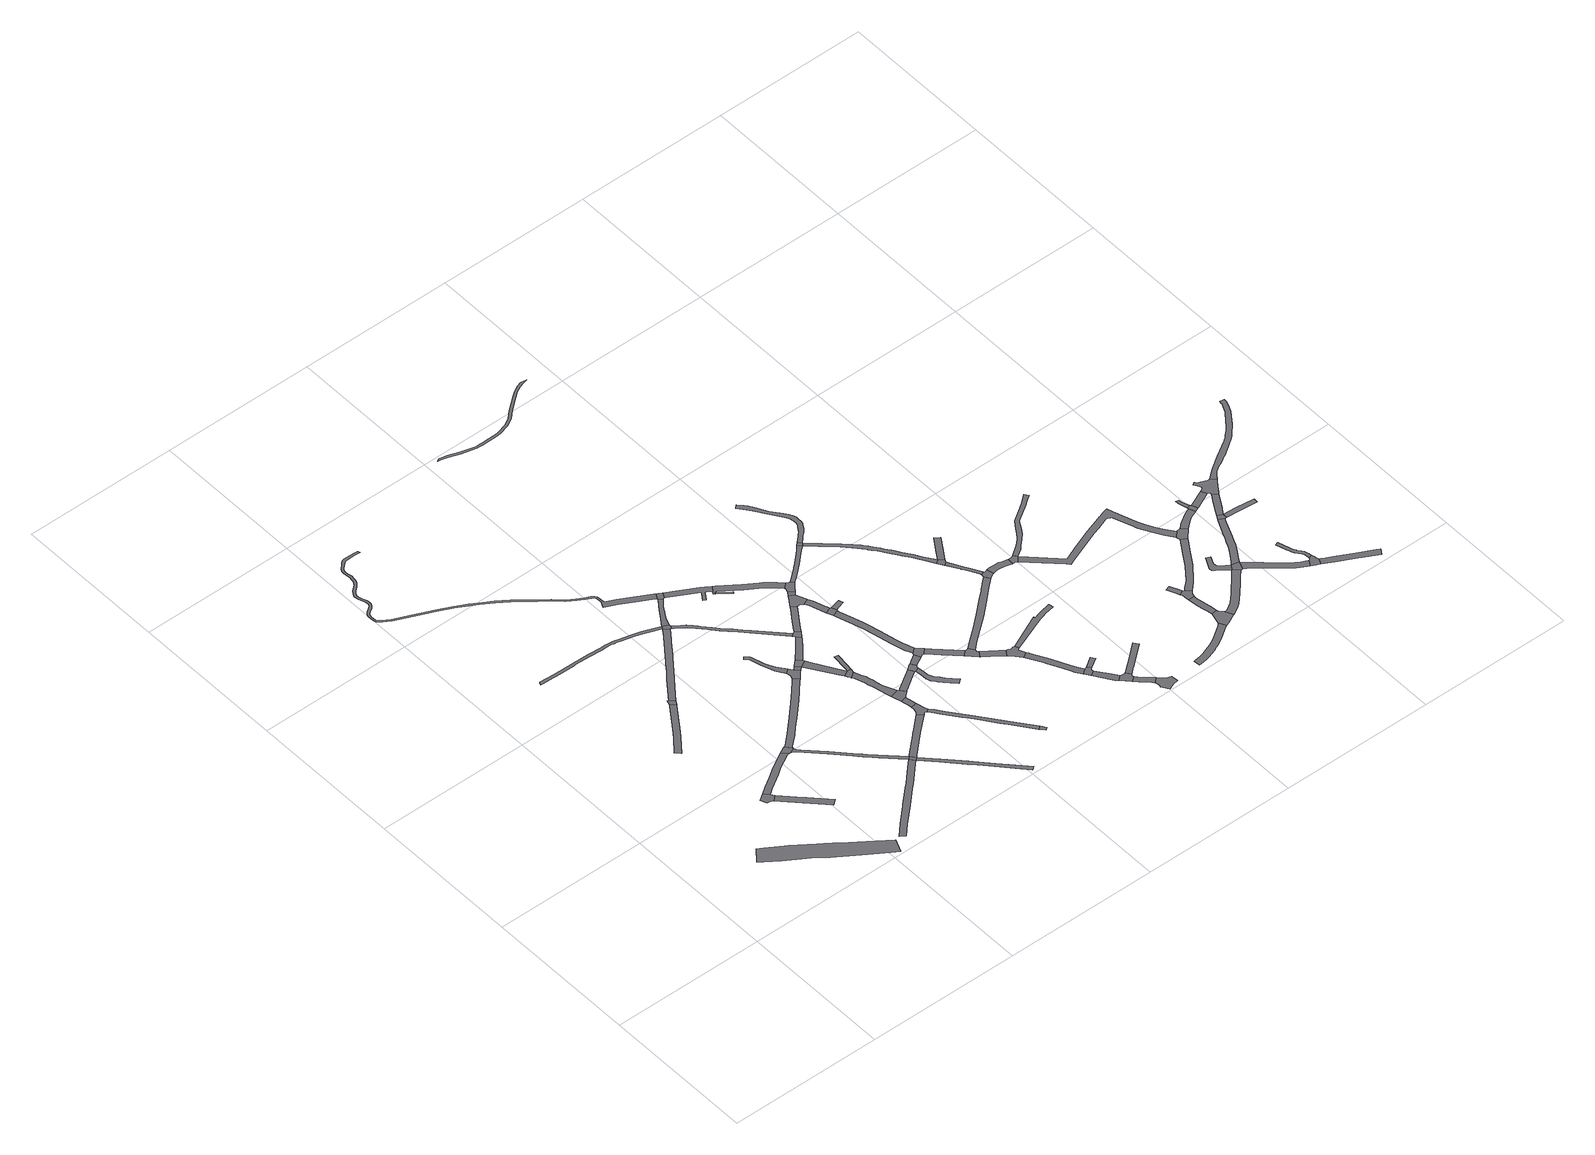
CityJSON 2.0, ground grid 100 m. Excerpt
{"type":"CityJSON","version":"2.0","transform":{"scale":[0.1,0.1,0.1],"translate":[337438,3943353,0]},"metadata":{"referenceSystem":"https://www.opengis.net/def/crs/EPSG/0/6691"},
"CityObjects":{
"road1":{"type":"Road","attributes":{"function":"2","RoadStructureAttribute.sectionType":"1"},"geometry":[{"type":"MultiSurface","lod":"1","boundaries":[[[0,1,2,3,4,5,6,7,8,9,10,11,12,13,14,15,16,17,18,19,20,21]]]}]},
"road2":{"type":"Road","geometry":[{"type":"MultiSurface","lod":"1","boundaries":[[[22,23,24,25,26,27,28]]]}]},
"road3":{"type":"Road","attributes":{"RoadStructureAttribute.sectionType":"1"},"geometry":[{"type":"MultiSurface","lod":"1","boundaries":[[[24,29,30,31,32,33,34,25]]]}]},
"road4":{"type":"Road","attributes":{"RoadStructureAttribute.sectionType":"1"},"geometry":[{"type":"MultiSurface","lod":"1","boundaries":[[[35,36,37,38,39,40,41,42,43,44]]]}]},
"road5":{"type":"Road","attributes":{"RoadStructureAttribute.sectionType":"1"},"geometry":[{"type":"MultiSurface","lod":"1","boundaries":[[[45,46,47,48,49,27,26,50,51,52,53,54,55,56,57,58]]]}]},
"road6":{"type":"Road","geometry":[{"type":"MultiSurface","lod":"1","boundaries":[[[59,60,61,35,44]]]}]},
"road7":{"type":"Road","geometry":[{"type":"MultiSurface","lod":"1","boundaries":[[[62,63,64,65,66,45,58]]]}]},
"road8":{"type":"Road","attributes":{"RoadStructureAttribute.sectionType":"1"},"geometry":[{"type":"MultiSurface","lod":"1","boundaries":[[[67,68,69,70,71,72,73,74,75,76,77,78,79,80,81,82]]]}]},
"road9":{"type":"Road","attributes":{"RoadStructureAttribute.sectionType":"1"},"geometry":[{"type":"MultiSurface","lod":"1","boundaries":[[[83,84,85,86,87,88,89,90,91,92,93,94,95,96,97,98,99,100,101,102,103,104,105,106,107,108,109,110,111,112,113,114,115,116,117,118,119]]]}]},
"road10":{"type":"Road","attributes":{"RoadStructureAttribute.sectionType":"1"},"geometry":[{"type":"MultiSurface","lod":"1","boundaries":[[[120,121,122,123,124,125,126,63,62,127,128,129,130,131,132,133,134,135,82,136]]]}]},
"road11":{"type":"Road","attributes":{"RoadStructureAttribute.sectionType":"1"},"geometry":[{"type":"MultiSurface","lod":"1","boundaries":[[[137,138,139,140,141,142,143,144,145,146,147,148,149,150,151,152,153,154,155,156,157,158,159,160,161,162,163,164,165,166,167,168,169,170,171,172,173,174,175,176,177,178,179,180,181,182,183,184,185,186,187,188,189,190,191,192,193,194,195,196,197,198,199,200,201,202,203,204,205,206,207,208,209,210,211,212,213,214,215,216,217,218,219,220,221,222,223,224,225,226,227,228,229,230,231,232,233,234,235,236,237,238,239,240,241,242,243,244,245,246,247,248,249,250,251,252,253,254,255,256,257,258,259,260,261,262,263,264,265,266,267,268,269,270]]]}]},
"road12":{"type":"Road","attributes":{"RoadStructureAttribute.sectionType":"1"},"geometry":[{"type":"MultiSurface","lod":"1","boundaries":[[[59,271,272,273,274,275,276,277,278,279,280,281,282,283,284,285,286,287,288,289,290,60]]]}]},
"road13":{"type":"Road","attributes":{"RoadStructureAttribute.sectionType":"1"},"geometry":[{"type":"MultiSurface","lod":"1","boundaries":[[[291,292,293,294,295,296,297,298,299,65,64,300,301,302,303,304,305,306,307,308,309,310]]]}]},
"road14":{"type":"Road","geometry":[{"type":"MultiSurface","lod":"1","boundaries":[[[82,81,311,136]]]}]},
"road15":{"type":"Road","geometry":[{"type":"MultiSurface","lod":"1","boundaries":[[[312,313,314,101,100,280,279,315,316]]]}]},
"road16":{"type":"Road","attributes":{"RoadStructureAttribute.sectionType":"1"},"geometry":[{"type":"MultiSurface","lod":"1","boundaries":[[[317,318,319,320,321,322,311,81,323,324,325,326,327,328,329,330]]]}]},
"road17":{"type":"Road","attributes":{"RoadStructureAttribute.sectionType":"1"},"geometry":[{"type":"MultiSurface","lod":"1","boundaries":[[[331,332,333,334,136,311,335,336,337,338,339]]]}]},
"road18":{"type":"Road","attributes":{"RoadStructureAttribute.sectionType":"1"},"geometry":[{"type":"MultiSurface","lod":"1","boundaries":[[[340,341,342,343,344,345,346,347,348,349,350,351,352,353,354,355,356,357,358,359]]]}]},
"road19":{"type":"Road","attributes":{"RoadStructureAttribute.sectionType":"1"},"geometry":[{"type":"MultiSurface","lod":"1","boundaries":[[[360,361,362,101,314,363,364,365,366,367,368,369,370,371,372,373]]]}]},
"road20":{"type":"Road","geometry":[{"type":"MultiSurface","lod":"1","boundaries":[[[374,375,376,377,340,359,378,379,291,310]]]}]},
"road21":{"type":"Road","geometry":[{"type":"MultiSurface","lod":"1","boundaries":[[[380,381,382,383,384]]]}]},
"road22":{"type":"Road","attributes":{"RoadStructureAttribute.sectionType":"1"},"geometry":[{"type":"MultiSurface","lod":"1","boundaries":[[[385,386,387,388,389,390,391,392,393,394,395,396,397,398,399,400,401,402,403,404,405,406,407,408,409,410,411,412,413,414,415,312,316]]]}]},
"road23":{"type":"Road","attributes":{"RoadStructureAttribute.sectionType":"1"},"geometry":[{"type":"MultiSurface","lod":"1","boundaries":[[[416,417,418,380,384,383,419,376,375,384,420,421]]]}]},
"road24":{"type":"Road","geometry":[{"type":"MultiSurface","lod":"1","boundaries":[[[372,422,423,424,270,269,373]]]}]},
"road25":{"type":"Road","geometry":[{"type":"MultiSurface","lod":"1","boundaries":[[[338,425,426,427,428,429,430,431,432,433,434,435,436,339]]]}]},
"road26":{"type":"Road","attributes":{"RoadStructureAttribute.sectionType":"1"},"geometry":[{"type":"MultiSurface","lod":"1","boundaries":[[[437,438,433,432,439,440,441,442]]]}]},
"road27":{"type":"Road","geometry":[{"type":"MultiSurface","lod":"1","boundaries":[[[443,444,445,446,447,416,421]]]}]},
"road28":{"type":"Road","attributes":{"RoadStructureAttribute.sectionType":"1"},"geometry":[{"type":"MultiSurface","lod":"1","boundaries":[[[448,449,450,451,452,453,454,455,456,446,445,457,458,459,460,461,462,463,464,465]]]}]},
"road29":{"type":"Road","attributes":{"RoadStructureAttribute.sectionType":"1"},"geometry":[{"type":"MultiSurface","lod":"1","boundaries":[[[466,467,468,382,381,469,470,471,472,473]]]}]},
"road30":{"type":"Road","geometry":[{"type":"MultiSurface","lod":"1","boundaries":[[[441,474,475,476,448,465,477,442]]]}]},
"road31":{"type":"Road","geometry":[{"type":"MultiSurface","lod":"1","boundaries":[[[422,478,479,480,481,482,483,484,485,486,487,488,489,423]]]}]},
"road32":{"type":"Road","geometry":[{"type":"MultiSurface","lod":"1","boundaries":[[[447,490,491,492,493,494,495,416]]]}]},
"road33":{"type":"Road","geometry":[{"type":"MultiSurface","lod":"1","boundaries":[[[496,497,473,472,498,499,500,501,401,400]]]}]},
"road34":{"type":"Road","attributes":{"RoadStructureAttribute.sectionType":"1"},"geometry":[{"type":"MultiSurface","lod":"1","boundaries":[[[502,503,504,505,506,428,427,507,508,509,510,511,512,513,514,515,516]]]}]},
"road35":{"type":"Road","attributes":{"RoadStructureAttribute.sectionType":"1"},"geometry":[{"type":"MultiSurface","lod":"1","boundaries":[[[517,518,519,520,521,522,523,524,476,475]]]}]},
"road36":{"type":"Road","geometry":[{"type":"MultiSurface","lod":"1","boundaries":[[[525,526,527,528]]]}]},
"road37":{"type":"Road","attributes":{"RoadStructureAttribute.sectionType":"1"},"geometry":[{"type":"MultiSurface","lod":"1","boundaries":[[[529,530,531,532,500,499,533,534]]]}]},
"road38":{"type":"Road","geometry":[{"type":"MultiSurface","lod":"1","boundaries":[[[515,535,536,516]]]}]},
"road39":{"type":"Road","geometry":[{"type":"MultiSurface","lod":"1","boundaries":[[[520,537,538,539,540,541,542,543,544,545,521]]]}]},
"road40":{"type":"Road","attributes":{"RoadStructureAttribute.sectionType":"1"},"geometry":[{"type":"MultiSurface","lod":"1","boundaries":[[[538,546,547,548,549,550,551,552,553,554,555,556,557,558,559,560,561,562,563,564,565,566,539]]]}]},
"road41":{"type":"Road","attributes":{"RoadStructureAttribute.sectionType":"1"},"geometry":[{"type":"MultiSurface","lod":"1","boundaries":[[[527,567,568,569,570,571,572,573,574,575,576,577,578,579,580,487,486,581,528]]]}]},
"road42":{"type":"Road","attributes":{"RoadStructureAttribute.sectionType":"1"},"geometry":[{"type":"MultiSurface","lod":"1","boundaries":[[[543,582,583,584,585,544]]]}]},
"road43":{"type":"Road","geometry":[{"type":"MultiSurface","lod":"1","boundaries":[[[586,587,588,589,590,591,592,593,594,529,534]]]}]},
"road44":{"type":"Road","attributes":{"RoadStructureAttribute.sectionType":"1"},"geometry":[{"type":"MultiSurface","lod":"1","boundaries":[[[588,595,596,597,598,599,600,601,602,603,604,589]]]}]},
"road45":{"type":"Road","attributes":{"RoadStructureAttribute.sectionType":"1"},"geometry":[{"type":"MultiSurface","lod":"1","boundaries":[[[605,606,607,608,609,610,611,612,613,614,615,616,617,618,619,620,621,622,623,624,625,626,627,628,629,630,631]]]}]},
"road46":{"type":"Road","attributes":{"RoadStructureAttribute.sectionType":"1"},"geometry":[{"type":"MultiSurface","lod":"1","boundaries":[[[632,633,592,591]]]}]},
"road47":{"type":"Road","geometry":[{"type":"MultiSurface","lod":"1","boundaries":[[[634,619,618,584,583,635,636,637,638]]]}]},
"road48":{"type":"Road","geometry":[{"type":"MultiSurface","lod":"1","boundaries":[[[639,640,641,600,599,605,631]]]}]},
"road49":{"type":"Road","geometry":[{"type":"MultiSurface","lod":"1","boundaries":[[[642,574,573,643,644,645,646,633,632,647,648,649,650,651,652]]]}]},
"road50":{"type":"Road","geometry":[{"type":"MultiSurface","lod":"1","boundaries":[[[653,654,655,656,641,640]]]}]},
"road51":{"type":"Road","attributes":{"RoadStructureAttribute.sectionType":"1"},"geometry":[{"type":"MultiSurface","lod":"1","boundaries":[[[637,657,658,659,660,661,662,663,638]]]}]},
"road52":{"type":"Road","geometry":[{"type":"MultiSurface","lod":"1","boundaries":[[[660,664,665,666,667,668,669,670,671,672,661]]]}]},
"road53":{"type":"Road","attributes":{"RoadStructureAttribute.sectionType":"1"},"geometry":[{"type":"MultiSurface","lod":"1","boundaries":[[[673,674,675,676,677,678,679,680,681,682,683,684,685,686,687,688,689,690,691,692,693,694,695,696,697,698,699,700,701,702,703,704,705,706,707,708,709]]]}]},
"road54":{"type":"Road","attributes":{"RoadStructureAttribute.sectionType":"1"},"geometry":[{"type":"MultiSurface","lod":"1","boundaries":[[[710,711,712,713,714,715,716,717,652,651,718,719,720,721,722,723,724,725,726,727]]]}]},
"road55":{"type":"Road","attributes":{"RoadStructureAttribute.sectionType":"1"},"geometry":[{"type":"MultiSurface","lod":"1","boundaries":[[[728,729,665,664,730,731,732,733,734]]]}]},
"road56":{"type":"Road","geometry":[{"type":"MultiSurface","lod":"1","boundaries":[[[735,736,737,738,739,740,741,742,743,744,745,746,728,734]]]}]},
"road57":{"type":"Road","attributes":{"RoadStructureAttribute.sectionType":"1"},"geometry":[{"type":"MultiSurface","lod":"1","boundaries":[[[747,748,749,750,751,752,739,738,753,754,755,756,757,758,759,760,761]]]}]},
"road58":{"type":"Road","geometry":[{"type":"MultiSurface","lod":"1","boundaries":[[[726,762,763,727]]]}]},
"road59":{"type":"Road","geometry":[{"type":"MultiSurface","lod":"1","boundaries":[[[764,765,766,767,768,769,770,761,760,771,772]]]}]},
"road60":{"type":"Road","attributes":{"RoadStructureAttribute.sectionType":"1"},"geometry":[{"type":"MultiSurface","lod":"1","boundaries":[[[773,774,775,776,777,778,764,772]]]}]},
"road61":{"type":"Road","attributes":{"RoadStructureAttribute.sectionType":"1"},"geometry":[{"type":"MultiSurface","lod":"1","boundaries":[[[779,780,781,782,783,784,785,786,787,788,789,790,791,792,793,794,795,796,797,798,799,800,801,802,803,804,805,806,807,808,809,810,811,812,813,814,763,762]]]}]},
"road62":{"type":"Road","attributes":{"RoadStructureAttribute.sectionType":"1"},"geometry":[{"type":"MultiSurface","lod":"1","boundaries":[[[815,816,817,818,819,820,821,822,823,824,825,826,827,828,829,670,669]]]}]},
"road63":{"type":"Road","geometry":[{"type":"MultiSurface","lod":"1","boundaries":[[[830,831,769,768]]]}]},
"road64":{"type":"Road","geometry":[{"type":"MultiSurface","lod":"1","boundaries":[[[832,833,834,835,836,837,838,776,775,839,840]]]}]},
"road65":{"type":"Road","attributes":{"RoadStructureAttribute.sectionType":"1"},"geometry":[{"type":"MultiSurface","lod":"1","boundaries":[[[841,842,843,844,840,839,845,846,847]]]}]},
"road66":{"type":"Road","attributes":{"RoadStructureAttribute.sectionType":"1"},"geometry":[{"type":"MultiSurface","lod":"1","boundaries":[[[726,848,849,850,851,852,853,854,855,856,857,858,859,860,861,862,863,864,865,866,867,868,869,870,871,872,873,874,875,876,877,878,879,880,881,882,883,884,762]]]}]},
"road67":{"type":"Road","attributes":{"RoadStructureAttribute.sectionType":"1"},"geometry":[{"type":"MultiSurface","lod":"1","boundaries":[[[885,886,887,888,889,890,891,892,893,742,741]]]}]},
"road68":{"type":"Road","geometry":[{"type":"MultiSurface","lod":"1","boundaries":[[[894,895,896,841,847,897,898,899,900,901,902,903,904,905,906]]]}]},
"road69":{"type":"Road","attributes":{"RoadStructureAttribute.sectionType":"1"},"geometry":[{"type":"MultiSurface","lod":"1","boundaries":[[[835,907,908,909,910,911,912,913,914,836]]]}]},
"road70":{"type":"Road","geometry":[{"type":"MultiSurface","lod":"1","boundaries":[[[866,915,916,917,867]]]}]},
"road71":{"type":"Road","attributes":{"RoadStructureAttribute.sectionType":"1"},"geometry":[{"type":"MultiSurface","lod":"1","boundaries":[[[915,918,919,920,921,922,923,924,925,926,927,928,929,916]]]}]},
"road72":{"type":"Road","geometry":[{"type":"MultiSurface","lod":"1","boundaries":[[[930,931,932,933,934,935,924,923,936,937,938,821,820]]]}]},
"road73":{"type":"Road","geometry":[{"type":"MultiSurface","lod":"1","boundaries":[[[917,939,940,941,942,867]]]}]},
"road74":{"type":"Road","attributes":{"RoadStructureAttribute.sectionType":"1"},"geometry":[{"type":"MultiSurface","lod":"1","boundaries":[[[943,944,945,946,947,948,949,932,931,950,951,952,953,954,955,956,957]]]}]},
"road75":{"type":"Road","geometry":[{"type":"MultiSurface","lod":"1","boundaries":[[[958,959,960,961,962,943,957]]]}]},
"road76":{"type":"Road","attributes":{"RoadStructureAttribute.sectionType":"1"},"geometry":[{"type":"MultiSurface","lod":"1","boundaries":[[[963,964,965,966,967,968,969,970,971,972,973,974,975,976,977,978,979,980,981,982,983,984,985,986]]]}]},
"road77":{"type":"Road","attributes":{"RoadStructureAttribute.sectionType":"1"},"geometry":[{"type":"MultiSurface","lod":"1","boundaries":[[[987,988,989,990,991,992,993,994,995,996,997,998,999,1000,1001,1002,1003,1004,1005,1006,1007,1008,1009,1010,1011,1012,1013,1014,1015,1016,1017,961,960]]]}]},
"road78":{"type":"Road","geometry":[{"type":"MultiSurface","lod":"1","boundaries":[[[1018,1019,1020,1021,1022,986,985,1023,1024,1025]]]}]},
"road79":{"type":"Road","attributes":{"RoadStructureAttribute.sectionType":"1"},"geometry":[{"type":"MultiSurface","lod":"1","boundaries":[[[1021,1026,1027,1028,1029,1030,1031,1032,1033,1034,1022]]]}]},
"road80":{"type":"Road","geometry":[{"type":"MultiSurface","lod":"1","boundaries":[[[1035,1036,1037,1038,1039,1040,1041]]]}]},
"road81":{"type":"Road","geometry":[{"type":"MultiSurface","lod":"1","boundaries":[[[1040,1042,1043,1044,1030,1029,1045,1046,1047,1048,1049,1041]]]}]},
"road82":{"type":"Road","attributes":{"RoadStructureAttribute.sectionType":"1"},"geometry":[{"type":"MultiSurface","lod":"1","boundaries":[[[1050,1051,1052,1053,1054,1055,1056,1057,1058,1059,1060,1061,1062,1063,1064,1065,1066,1067,960,959,1068,1069,1070,1071,1072,1073,1074,1075,1076,1077,1078,1079,1080,1081,1082,1083,1084,1085,1086,1087]]]}]},
"road83":{"type":"Road","attributes":{"RoadStructureAttribute.sectionType":"1"},"geometry":[{"type":"MultiSurface","lod":"1","boundaries":[[[1088,1089,1090,1091,1092,1093,1094,1095,1096,1097,1098,1099,1100,1101,1102,1103,1104,1105,1106,1107,1108,1109,1110,1111,1112,1113,1114,1115,1116,1018,1025]]]}]},
"road84":{"type":"Road","attributes":{"RoadStructureAttribute.sectionType":"1"},"geometry":[{"type":"MultiSurface","lod":"1","boundaries":[[[1047,1117,1118,1119,1120,1121,1122,1123,1124,1125,1126,1127,1128,1129,1048]]]}]},
"road85":{"type":"Road","attributes":{"RoadStructureAttribute.sectionType":"1"},"geometry":[{"type":"MultiSurface","lod":"1","boundaries":[[[1130,1131,1132,1133,1134,1135,1136,1137,1138,1139,1103,1140]]]}]},
"road86":{"type":"Road","geometry":[{"type":"MultiSurface","lod":"1","boundaries":[[[1140,1103,1102,1141,1142]]]}]},
"road87":{"type":"Road","geometry":[{"type":"MultiSurface","lod":"1","boundaries":[[[1143,1144,1087,1086,1124,1123]]]}]},
"road88":{"type":"Road","attributes":{"RoadStructureAttribute.sectionType":"1"},"geometry":[{"type":"MultiSurface","lod":"1","boundaries":[[[1145,1146,1147,1148,1149,1150,1151,1152,1142,1141,1153,1154,1155,1156,1157,1158,1159,1160,1161,1162]]]}]},
"road89":{"type":"Road","attributes":{"RoadStructureAttribute.sectionType":"1"},"geometry":[{"type":"MultiSurface","lod":"1","boundaries":[[[1163,1164,1165,1166,1167,1168,1169,1170,1171,1172,1140,1142,1173,1174,1175,1176,1177,1178,1179,1180,1181]]]}]},
"road90":{"type":"Road","attributes":{"RoadStructureAttribute.sectionType":"1"},"geometry":[{"type":"MultiSurface","lod":"1","boundaries":[[[1182,1183,1184,1185,1186,1187,1188,1189,1190,1191,1192,1193,1144,1143]]]}]},
"road91":{"type":"Road","geometry":[{"type":"MultiSurface","lod":"1","boundaries":[[[1194,1195,1196,1197,1198,1199,1200,1201]]]}]},
"road92":{"type":"Road","geometry":[{"type":"MultiSurface","lod":"1","boundaries":[[[1202,1201,1200,1187,1186,1203,1204,1205]]]}]},
"road93":{"type":"Road","geometry":[{"type":"MultiSurface","lod":"1","boundaries":[[[1161,1206,1207,1208,1209,1210,1211,1212,1213,1214,1215,1216,1162]]]}]},
"road94":{"type":"Road","geometry":[{"type":"MultiSurface","lod":"1","boundaries":[[[1217,1218,1219,1220,1163,1181]]]}]},
"road95":{"type":"Road","attributes":{"RoadStructureAttribute.sectionType":"1"},"geometry":[{"type":"MultiSurface","lod":"1","boundaries":[[[1212,1221,1222,1223,1224,1225,1226,1227,1228,1229,1230,1231,1232,1233,1234,1235,1236,1237,1238,1213]]]}]},
"road96":{"type":"Road","attributes":{"RoadStructureAttribute.sectionType":"1"},"geometry":[{"type":"MultiSurface","lod":"1","boundaries":[[[1204,1239,1240,1241,1242,1243,1205]]]}]},
"road97":{"type":"Road","attributes":{"RoadStructureAttribute.sectionType":"1"},"geometry":[{"type":"MultiSurface","lod":"1","boundaries":[[[1244,1245,1246,1247,1248,1249,1219,1218]]]}]},
"road98":{"type":"Road","attributes":{"RoadStructureAttribute.sectionType":"1"},"geometry":[{"type":"MultiSurface","lod":"1","boundaries":[[[1217,1250,1251,1252,1253,1218]]]}]},
"road99":{"type":"Road","attributes":{"RoadStructureAttribute.sectionType":"1"},"geometry":[{"type":"MultiSurface","lod":"1","boundaries":[[[1254,1255,1256,1257,1258,1259,1260,1208,1207,1261,1262,1263,1264,1265]]]}]},
"road100":{"type":"Road","geometry":[{"type":"MultiSurface","lod":"1","boundaries":[[[1246,1266,1267,1268,1269,1270,1271,1272,1273,1274,1275,1276,1277,1278,1279,1280,1281,1282,1283,1284,1285,1241,1240,1286,1287,1288,1247]]]}]},
"road101":{"type":"Road","attributes":{"RoadStructureAttribute.sectionType":"1"},"geometry":[{"type":"MultiSurface","lod":"1","boundaries":[[[1270,1289,1290,1291,1292,1293,1294,1295,1296,1297,1298,1299,1300,1301,1302,1303,1304,1305,1306,1307,1308,1309,1310,1311,1312,1313,1314,1315,1316,1317,1318,1319,1320,1321,1322,1323,1324,1325,1326,1327,1328,1329,1330,1331,1332,1333,1334,1335,1336,1337,1338,1339,1340,1341,1342,1343,1344,1271]]]}]}
},
"vertices":[
[430,447,0],[506,389,0],[603,326,0],[648,298,0],[730,235,0],[789,196,0],[877,136,0],[1010,48,0],[1058,17,0],[1096,103,0],[963,197,0],[847,285,0],[816,310,0],[776,340,0],[746,361,0],[618,453,0],[597,466,0],[575,481,0],[525,512,0],[502,526,0],[463,551,0],[399,471,0],
[742,781,0],[770,778,0],[779,770,0],[810,800,0],[795,819,0],[766,849,0],[723,819,0],
[833,713,0],[862,683,0],[1011,532,0],[1044,560,0],[932,674,0],[893,713,0],
[822,1707,0],[817,1699,0],[716,1556,0],[675,1499,0],[603,1409,0],[632,1380,0],[705,1477,0],[731,1512,0],[847,1676,0],[854,1686,0],
[1044,1027,0],[950,971,0],[944,968,0],[873,921,0],[812,882,0],[804,825,0],[835,848,0],[927,908,0],[966,933,0],[1016,962,0],[1035,973,0],[1065,991,0],[1078,993,0],[1084,994,0],
[872,1712,0],[840,1737,0],[833,1739,0],
[1089,993,0],[1124,1008,0],[1124,1013,0],[1092,1049,0],[1087,1049,0],
[1510,486,0],[1482,459,0],[1422,399,0],[1396,374,0],[1299,283,0],[1292,276,0],[1193,181,0],[1127,112,0],[1159,88,0],[1221,153,0],[1327,254,0],[1419,342,0],[1448,370,0],[1555,476,0],[1578,500,0],[1555,531,0],
[395,2285,0],[477,2284,0],[489,2283,0],[619,2282,0],[632,2282,0],[733,2279,0],[812,2274,0],[840,2273,0],[853,2273,0],[871,2272,0],[883,2271,0],[898,2268,0],[915,2265,0],[936,2260,0],[1020,2239,0],[1069,2224,0],[1112,2207,0],[1173,2182,0],[1184,2198,0],[1119,2224,0],[1075,2241,0],[1024,2256,0],[940,2278,0],[919,2283,0],[902,2286,0],[885,2289,0],[872,2290,0],[854,2291,0],[840,2291,0],[813,2292,0],[756,2296,0],[734,2297,0],[632,2300,0],[493,2303,0],[396,2307,0],[390,2307,0],[381,2287,0],
[1401,711,0],[1385,729,0],[1347,769,0],[1255,865,0],[1146,976,0],[1129,994,0],[1125,1002,0],[1096,990,0],[1104,988,0],[1113,982,0],[1119,976,0],[1240,852,0],[1338,749,0],[1375,710,0],[1387,697,0],[1438,646,0],[1569,545,0],
[1316,2417,0],[1131,2521,0],[1065,2549,0],[1064,2575,0],[1064,2592,0],[1062,2604,0],[1052,2617,0],[1038,2628,0],[1003,2645,0],[964,2667,0],[940,2683,0],[914,2702,0],[855,2754,0],[797,2802,0],[682,2896,0],[611,2946,0],[536,2993,0],[486,3022,0],[429,3053,0],[412,3063,0],[319,3106,0],[195,3161,0],[85,3207,0],[63,3222,0],[43,3234,0],[34,3242,0],[20,3256,0],[16,3265,0],[13,3281,0],[13,3298,0],[14,3308,0],[18,3316,0],[21,3321,0],[24,3324,0],[35,3330,0],[57,3344,0],[68,3358,0],[77,3372,0],[80,3391,0],[77,3410,0],[66,3435,0],[60,3453,0],[58,3473,0],[66,3489,0],[78,3505,0],[100,3523,0],[111,3533,0],[123,3551,0],[130,3571,0],[134,3587,0],[135,3607,0],[132,3626,0],[130,3651,0],[131,3666,0],[139,3677,0],[156,3695,0],[169,3707,0],[180,3715,0],[193,3718,0],[234,3719,0],[256,3718,0],[283,3715,0],[292,3716,0],[287,3731,0],[283,3730,0],[257,3733,0],[234,3734,0],[191,3733,0],[173,3729,0],[159,3718,0],[146,3705,0],[127,3686,0],[117,3671,0],[115,3651,0],[118,3625,0],[120,3606,0],[119,3589,0],[116,3575,0],[109,3558,0],[99,3542,0],[90,3534,0],[67,3516,0],[53,3497,0],[43,3476,0],[45,3450,0],[52,3429,0],[63,3405,0],[65,3391,0],[63,3378,0],[56,3366,0],[47,3356,0],[27,3343,0],[23,3341,0],[14,3334,0],[9,3327,0],[5,3323,0],[2,3311,0],[1,3299,0],[1,3279,0],[5,3261,0],[10,3249,0],[17,3240,0],[25,3233,0],[36,3224,0],[56,3212,0],[80,3196,0],[191,3150,0],[314,3095,0],[406,3052,0],[423,3043,0],[480,3011,0],[530,2983,0],[604,2936,0],[675,2886,0],[790,2793,0],[847,2745,0],[906,2693,0],[933,2673,0],[957,2657,0],[997,2635,0],[1032,2617,0],[1043,2609,0],[1050,2599,0],[1052,2591,0],[1052,2575,0],[1053,2559,0],[1043,2538,0],[1035,2520,0],[1113,2485,0],[1216,2427,0],[1295,2383,0],[1299,2380,0],[1303,2377,0],[1323,2413,0],
[900,1749,0],[1008,1890,0],[1074,1977,0],[1078,1982,0],[1113,2027,0],[1121,2039,0],[1154,2083,0],[1184,2123,0],[1207,2154,0],[1174,2178,0],[1141,2133,0],[1108,2088,0],[1088,2060,0],[1081,2051,0],[1051,2013,0],[1023,1976,0],[1013,1962,0],[976,1914,0],[943,1872,0],[866,1771,0],
[1471,1425,0],[1455,1406,0],[1408,1353,0],[1341,1283,0],[1340,1282,0],[1291,1234,0],[1260,1203,0],[1173,1118,0],[1102,1053,0],[1130,1023,0],[1195,1082,0],[1202,1088,0],[1257,1143,0],[1288,1174,0],[1363,1247,0],[1369,1253,0],[1379,1263,0],[1438,1325,0],[1486,1378,0],[1502,1395,0],
[1598,515,0],
[1225,2169,0],[1223,2176,0],[1223,2182,0],[1211,2155,0],[1215,2154,0],
[1971,116,0],[1897,197,0],[1813,289,0],[1795,308,0],[1688,420,0],[1655,455,0],[1612,464,0],[1670,403,0],[1777,291,0],[1794,272,0],[1879,180,0],[1978,73,0],[2023,24,0],[2043,39,0],
[1726,691,0],[1702,669,0],[1690,658,0],[1579,554,0],[1607,525,0],[1718,628,0],[1750,657,0],[1843,740,0],[1810,766,0],
[1501,1498,0],[1458,1556,0],[1439,1590,0],[1432,1607,0],[1426,1624,0],[1406,1696,0],[1402,1705,0],[1376,1727,0],[1363,1712,0],[1378,1699,0],[1383,1694,0],[1387,1685,0],[1407,1613,0],[1412,1597,0],[1429,1554,0],[1436,1534,0],[1442,1523,0],[1455,1501,0],[1458,1496,0],[1471,1476,0],
[1275,2329,0],[1245,2285,0],[1219,2246,0],[1226,2189,0],[1232,2205,0],[1246,2236,0],[1256,2254,0],[1260,2261,0],[1267,2272,0],[1279,2291,0],[1295,2315,0],[1312,2335,0],[1330,2357,0],[1304,2370,0],
[1535,1430,0],[1547,1442,0],[1521,1470,0],[1509,1487,0],[1476,1461,0],[1478,1446,0],
[1611,1484,0],[1606,1492,0],[1576,1523,0],[1541,1489,0],[1568,1461,0],
[1229,2143,0],[1270,2112,0],[1276,2108,0],[1281,2104,0],[1285,2101,0],[1288,2098,0],[1306,2078,0],[1318,2064,0],[1363,2014,0],[1375,2001,0],[1392,1982,0],[1406,1967,0],[1439,1933,0],[1458,1913,0],[1523,1843,0],[1683,1674,0],[1698,1688,0],[1537,1856,0],[1526,1868,0],[1486,1911,0],[1470,1928,0],[1453,1947,0],[1420,1980,0],[1389,2014,0],[1387,2017,0],[1347,2061,0],[1338,2072,0],[1319,2093,0],[1294,2120,0],[1249,2152,0],[1243,2156,0],
[1739,1272,0],[1729,1287,0],[1628,1455,0],[1532,1480,0],[1694,1265,0],[1704,1250,0],
[1340,2358,0],[1359,2393,0],[1335,2406,0],
[1854,749,0],[1861,749,0],[1868,746,0],[1889,760,0],[1880,777,0],[1876,790,0],[1870,813,0],[1866,833,0],[1828,827,0],[1828,808,0],[1825,794,0],[1820,780,0],
[1817,888,0],[1825,853,0],[1857,881,0],[1854,895,0],[1853,907,0],[1815,897,0],
[1713,1235,0],[1722,1219,0],[1723,1218,0],[1760,1243,0],[1763,1267,0],
[1853,979,0],[1839,1002,0],[1814,1062,0],[1805,1099,0],[1800,1127,0],[1794,1150,0],[1788,1173,0],[1780,1194,0],[1770,1218,0],[1732,1201,0],[1741,1178,0],[1748,1160,0],[1754,1136,0],[1760,1115,0],[1766,1090,0],[1782,1026,0],[1788,1004,0],[1797,965,0],
[1667,1624,0],[1619,1569,0],[1590,1537,0],[1624,1515,0],[1669,1566,0],[1712,1624,0],[1720,1636,0],[1692,1655,0],
[1860,916,0],[1888,938,0],[1863,970,0],[1802,945,0],
[1349,2353,0],[1521,2256,0],[1518,2249,0],[1488,2206,0],[1503,2195,0],[1532,2238,0],[1537,2246,0],[1544,2242,0],[1575,2221,0],[1597,2254,0],[1565,2276,0],[1541,2291,0],
[1765,1274,0],[1769,1303,0],[1781,1395,0],[1756,1403,0],[1744,1297,0],[1742,1284,0],
[1687,1670,0],[1694,1662,0],[1741,1666,0],[1742,1667,0],[1713,1690,0],[1706,1686,0],
[2169,391,0],[2148,419,0],[2030,577,0],[1947,685,0],[1911,732,0],[1877,736,0],[1913,688,0],[1990,587,0],[2010,561,0],[2053,504,0],[2119,416,0],[2133,397,0],[2149,376,0],[2250,241,0],[2271,257,0],
[1889,939,0],[1898,945,0],[1981,1003,0],[2021,1029,0],[1998,1062,0],[1959,1036,0],[1895,993,0],[1870,976,0],
[1653,2136,0],[1658,2145,0],[1581,2207,0],[1574,2198,0],
[1822,1852,0],[1796,1816,0],[1758,1762,0],[1723,1706,0],[1758,1694,0],[1854,1830,0],
[2279,212,0],[2295,224,0],
[2024,1027,0],[2026,1026,0],[2053,1037,0],[2053,1046,0],[2055,1050,0],[2060,1055,0],[2061,1056,0],[2041,1089,0],[2032,1085,0],
[2026,1023,0],[2029,999,0],[2031,967,0],[2032,943,0],[2037,925,0],[2041,916,0],[2051,903,0],[2069,882,0],[2089,859,0],[2115,831,0],[2148,797,0],[2176,820,0],[2143,854,0],[2116,882,0],[2097,904,0],[2078,925,0],[2068,939,0],[2064,948,0],[2060,966,0],[2058,990,0],[2056,1015,0],
[1585,2214,0],[1592,2209,0],[1709,2125,0],[1714,2121,0],[1805,2060,0],[1861,2015,0],[1893,1982,0],[1924,2013,0],[1890,2047,0],[1831,2095,0],[1816,2106,0],[1734,2160,0],[1615,2242,0],[1607,2247,0],[1565,2205,0],
[2087,1071,0],[2121,1088,0],[2101,1128,0],[2060,1101,0],
[1873,1830,0],[1883,1827,0],[1892,1821,0],[1932,1839,0],[1930,1845,0],[1903,1905,0],[1870,1925,0],[1852,1896,0],[1832,1868,0],
[1897,1813,0],[1911,1795,0],[1925,1746,0],[1932,1722,0],[1944,1691,0],[1984,1706,0],[1965,1751,0],[1963,1757,0],[1952,1792,0],[1947,1807,0],
[1961,1647,0],[1968,1627,0],[1992,1551,0],[2001,1524,0],[2011,1489,0],[2022,1447,0],[2030,1416,0],[2035,1397,0],[2064,1272,0],[2072,1232,0],[2077,1213,0],[2085,1189,0],[2097,1159,0],[2106,1143,0],[2139,1168,0],[2134,1177,0],[2123,1203,0],[2116,1224,0],[2111,1241,0],[2103,1280,0],[2076,1400,0],[2074,1406,0],[2060,1460,0],[2050,1500,0],[2030,1563,0],[2003,1650,0],[2001,1660,0],
[1918,1925,0],[1886,1950,0],
[2149,1153,0],[2135,1096,0],[2142,1097,0],[2147,1097,0],[2176,1127,0],
[2002,1667,0],[2005,1669,0],[1990,1700,0],
[1934,2002,0],[1893,1981,0],[1893,1976,0],[1893,1972,0],[1890,1963,0],[1940,1952,0],[1950,1965,0],[1954,1970,0],[1958,1975,0],[1963,1981,0],[1948,2001,0],
[2021,1676,0],[2067,1691,0],[2060,1718,0],[1999,1702,0],
[2154,1091,0],[2156,1088,0],[2218,1028,0],[2307,942,0],[2335,971,0],[2246,1057,0],[2231,1072,0],
[2367,880,0],[2390,914,0],[2386,917,0],[2382,922,0],[2381,928,0],[2383,939,0],[2360,973,0],[2353,969,0],[2348,969,0],
[1595,3960,0],[1640,4004,0],[1685,4042,0],[1723,4072,0],[1757,4099,0],[1795,4118,0],[1823,4127,0],[1856,4135,0],[1819,4142,0],[1790,4132,0],[1749,4112,0],[1720,4089,0],[1675,4053,0],[1630,4016,0],[1586,3973,0],[1535,3945,0],[1475,3928,0],[1453,3927,0],[1388,3924,0],[1354,3923,0],[1322,3924,0],[1313,3925,0],[1216,3949,0],[1144,3975,0],[1097,3986,0],[1091,3987,0],[1072,3974,0],[1094,3971,0],[1139,3960,0],[1212,3935,0],[1309,3911,0],[1321,3909,0],[1355,3908,0],[1388,3909,0],[1447,3911,0],[1478,3913,0],[1541,3931,0],
[2135,2165,0],[2113,2144,0],[2098,2129,0],[2059,2093,0],[2033,2070,0],[2016,2056,0],[1994,2038,0],[1968,2016,0],[1978,1993,0],[1983,1996,0],[2009,2018,0],[2031,2036,0],[2050,2052,0],[2076,2074,0],[2115,2111,0],[2152,2147,0],[2181,2169,0],[2158,2190,0],
[2510,826,0],[2481,847,0],[2372,876,0],[2456,813,0],[2466,805,0],[2475,797,0],[2485,788,0],
[2506,771,0],[2522,755,0],[2535,738,0],[2549,718,0],[2584,742,0],[2564,785,0],[2578,790,0],[2567,818,0],[2557,817,0],[2544,816,0],[2533,817,0],[2524,820,0],
[2727,466,0],[2717,486,0],[2683,556,0],[2654,616,0],[2594,721,0],[2591,727,0],[2554,710,0],[2573,680,0],[2607,618,0],[2615,604,0],[2646,541,0],[2681,468,0],[2692,447,0],[2716,407,0],[2749,433,0],
[2195,2189,0],[2176,2208,0],
[2774,392,0],[2773,398,0],[2772,403,0],[2775,410,0],[2785,418,0],[2766,437,0],[2755,432,0],[2733,382,0],[2741,370,0],
[2802,281,0],[2819,256,0],[2831,243,0],[2862,270,0],[2852,281,0],[2836,305,0],
[2215,2209,0],[2230,2224,0],[2254,2246,0],[2255,2247,0],[2273,2267,0],[2287,2290,0],[2295,2303,0],[2300,2323,0],[2300,2344,0],[2299,2362,0],[2292,2385,0],[2281,2404,0],[2262,2429,0],[2212,2495,0],[2171,2568,0],[2151,2601,0],[2137,2619,0],[2109,2650,0],[2089,2628,0],[2114,2597,0],[2129,2581,0],[2149,2554,0],[2193,2484,0],[2240,2412,0],[2255,2390,0],[2264,2373,0],[2269,2356,0],[2270,2342,0],[2270,2327,0],[2267,2315,0],[2262,2306,0],[2254,2294,0],[2248,2283,0],[2232,2263,0],[2221,2252,0],[2211,2242,0],
[2432,980,0],[2589,1108,0],[2684,1192,0],[2736,1239,0],[2737,1240,0],[2806,1303,0],[2785,1336,0],[2773,1326,0],[2713,1271,0],[2705,1264,0],[2656,1221,0],[2563,1138,0],[2482,1072,0],[2407,1011,0],[2365,976,0],
[2846,456,0],[2829,481,0],
[2912,218,0],[2912,222,0],[2913,227,0],[2919,234,0],[2898,266,0],[2887,262,0],[2875,263,0],[2885,188,0],[2915,212,0],
[3002,128,0],[2979,150,0],[2928,196,0],[2926,199,0],[2911,161,0],[2962,110,0],[2973,98,0],
[2246,2108,0],[2299,2062,0],[2336,2024,0],[2378,1978,0],[2400,1956,0],[2416,1938,0],[2434,1915,0],[2438,1910,0],[2450,1896,0],[2459,1884,0],[2471,1868,0],[2502,1824,0],[2511,1813,0],[2543,1764,0],[2550,1754,0],[2580,1709,0],[2642,1608,0],[2648,1598,0],[2655,1587,0],[2679,1601,0],[2671,1611,0],[2665,1621,0],[2638,1662,0],[2631,1674,0],[2602,1723,0],[2565,1777,0],[2540,1816,0],[2532,1828,0],[2508,1861,0],[2496,1878,0],[2471,1912,0],[2456,1932,0],[2437,1956,0],[2429,1966,0],[2420,1975,0],[2397,1998,0],[2352,2041,0],
[2808,883,0],[2838,892,0],[2863,898,0],[2927,912,0],[2921,941,0],[2856,928,0],[2830,921,0],[2797,911,0],[2794,921,0],
[3064,79,0],[3055,84,0],[3035,96,0],[2976,90,0],[2979,79,0],[2979,67,0],[2978,55,0],[3007,8,0],[3025,17,0],[3047,25,0],[3077,32,0],[3079,32,0],[3076,76,0],
[2930,244,0],[2949,260,0],[2967,273,0],[3102,385,0],[3079,413,0],[2976,327,0],[2944,301,0],[2908,273,0],
[2681,1546,0],[2701,1562,0],[2710,1578,0],
[2729,1465,0],[2731,1462,0],[2743,1443,0],[2755,1422,0],[2786,1365,0],[2789,1356,0],[2809,1367,0],[2805,1375,0],[2772,1434,0],[2760,1455,0],[2760,1456,0],[2758,1459,0],
[2831,1318,0],[2846,1323,0],[2834,1368,0],[2825,1363,0],[2818,1361,0],[2812,1361,0],[2789,1353,0],[2789,1347,0],[2787,1342,0],
[2760,1655,0],[2805,1725,0],[2771,1746,0],[2722,1669,0],
[2978,1353,0],[2954,1359,0],[2937,1363,0],[2922,1367,0],[2903,1369,0],[2886,1370,0],[2860,1371,0],[2862,1326,0],[2885,1328,0],[2899,1327,0],[2913,1326,0],[2927,1322,0],[2945,1318,0],[2970,1311,0],[2973,1311,0],
[2996,1309,0],[3002,1303,0],[3032,1335,0],[3016,1360,0],[3001,1350,0],
[3527,211,0],[3449,157,0],[3427,143,0],[3410,135,0],[3392,127,0],[3367,116,0],[3339,105,0],[3318,98,0],[3296,92,0],[3258,87,0],[3247,85,0],[3251,43,0],[3266,45,0],[3305,51,0],[3331,58,0],[3353,66,0],[3382,77,0],[3408,88,0],[3429,97,0],[3447,107,0],[3472,122,0],[3551,174,0],[3562,179,0],[3540,226,0],
[3057,1351,0],[3076,1364,0],[3091,1379,0],[3095,1383,0],[3098,1386,0],[3114,1401,0],[3132,1418,0],[3165,1453,0],[3187,1487,0],[3215,1536,0],[3242,1555,0],[3263,1569,0],[3322,1608,0],[3354,1631,0],[3379,1649,0],[3388,1655,0],[3368,1679,0],[3319,1639,0],[3307,1629,0],[3247,1590,0],[3199,1557,0],[3165,1510,0],[3142,1475,0],[3121,1446,0],[3112,1434,0],[3098,1420,0],[3082,1407,0],[3061,1391,0],[3056,1388,0],[3053,1385,0],[3035,1373,0],
[3626,266,0],[3621,271,0],[3599,291,0],[3597,306,0],[3558,300,0],[3585,189,0],[3647,218,0],[3650,219,0],
[3589,357,0],[3580,404,0],[3571,455,0],[3571,468,0],[3531,466,0],[3532,454,0],[3538,399,0],[3548,355,0],[3552,335,0],
[3541,564,0],[3518,616,0],[3488,606,0],[3499,582,0],[3510,557,0],[3521,528,0],[3550,545,0],
[3528,514,0],[3530,499,0],[3530,476,0],[3575,480,0],[3580,493,0],[3591,508,0],[3564,538,0],[3555,539,0],
[3785,967,0],[3755,1012,0],[3726,1068,0],[3715,1094,0],[3702,1128,0],[3660,1249,0],[3657,1258,0],[3651,1275,0],[3646,1290,0],[3644,1297,0],[3608,1287,0],[3575,1277,0],[3573,1277,0],[3560,1272,0],[3454,1234,0],[3401,1214,0],[3336,1189,0],[3226,1144,0],[3198,1116,0],[3218,1098,0],[3241,1107,0],[3350,1152,0],[3468,1196,0],[3512,1211,0],[3586,1238,0],[3598,1238,0],[3607,1236,0],[3616,1231,0],[3622,1227,0],[3626,1217,0],[3669,1098,0],[3677,1078,0],[3689,1050,0],[3720,991,0],[3745,950,0],[3756,932,0],[3793,881,0],[3826,915,0],
[3692,241,0],[3721,263,0],[3750,292,0],[3777,321,0],[3799,345,0],[3800,346,0],[3813,360,0],[3820,368,0],[3829,378,0],[3835,384,0],[3843,394,0],[3868,422,0],[3894,450,0],[3895,451,0],[3905,454,0],[3863,489,0],[3839,462,0],[3806,424,0],[3795,412,0],[3784,400,0],[3777,392,0],[3774,388,0],[3765,379,0],[3741,353,0],[3716,325,0],[3690,300,0],[3667,285,0],[3651,277,0],[3639,270,0],
[3615,533,0],[3635,552,0],[3649,566,0],[3722,658,0],[3775,741,0],[3816,801,0],[3836,831,0],[3801,854,0],[3741,763,0],[3689,681,0],[3619,593,0],[3602,577,0],[3575,550,0],
[3832,554,0],[3823,566,0],[3819,579,0],[3818,595,0],[3840,640,0],[3816,654,0],[3776,578,0],[3774,569,0],[3777,559,0],[3790,546,0],[3886,520,0],
[3913,455,0],[3933,509,0],
[3885,887,0],[3855,917,0],
[4219,277,0],[4184,294,0],[4167,305,0],[4090,369,0],[4031,420,0],[3986,459,0],[3958,485,0],[3947,494,0],[3923,452,0],[3935,445,0],[3943,439,0],[3958,429,0],[4063,338,0],[4143,271,0],[4164,259,0],[4199,240,0],[4214,233,0],[4233,270,0],
[4057,837,0],[4051,826,0],[4030,781,0],[4006,728,0],[3994,700,0],[3982,674,0],[3966,642,0],[3941,599,0],[3918,563,0],[3899,535,0],[3952,539,0],[3977,577,0],[4003,622,0],[4020,656,0],[4033,684,0],[4043,711,0],[4067,764,0],[4087,808,0],[4093,816,0],
[3928,923,0],[3947,937,0],[3962,945,0],[3978,953,0],[4005,963,0],[3990,1003,0],[3961,991,0],[3942,981,0],[3925,971,0],[3902,956,0],[3887,946,0],[3874,935,0],
[4003,1040,0],[3992,1071,0],[3991,1089,0],[3971,1094,0],[3971,1072,0],[3978,1047,0],[3987,1014,0],[4011,1020,0],
[4014,1014,0],[4019,969,0],[4034,976,0],[4016,1014,0],
[4243,217,0],[4265,206,0],[4285,243,0],[4281,250,0],[4279,259,0],[4277,272,0],[4273,289,0],[4249,284,0],[4247,275,0],[4244,272,0],[4241,269,0],
[4104,816,0],[4106,845,0],[4072,864,0],[4065,852,0],
[4269,311,0],[4265,327,0],[4260,338,0],[4249,353,0],[4235,372,0],[4233,375,0],[4221,399,0],[4215,418,0],[4195,486,0],[4174,480,0],[4194,412,0],[4200,393,0],[4206,381,0],[4213,366,0],[4228,347,0],[4239,332,0],[4244,321,0],[4248,305,0],
[4137,1025,0],[4145,1028,0],[4128,1065,0],[4028,1018,0],[4023,1016,0],
[4128,881,0],[4134,890,0],[4192,984,0],[4159,1005,0],[4135,972,0],[4093,901,0],
[4191,812,0],[4311,798,0],[4314,827,0],[4194,841,0],
[4592,79,0],[4574,89,0],[4472,143,0],[4357,203,0],[4303,232,0],[4296,235,0],[4290,239,0],[4335,169,0],[4454,106,0],[4474,95,0],[4555,53,0],[4570,44,0],
[4195,990,0],[4214,1017,0],[4224,1033,0],[4249,1066,0],[4258,1077,0],[4224,1103,0],[4213,1103,0],[4174,1118,0],[4166,1122,0],[4155,1128,0],[4146,1137,0],[4144,1139,0],[4142,1138,0],[4129,1127,0],[4143,1107,0],[4149,1097,0],[4151,1087,0],[4151,1083,0],[4148,1076,0],[4139,1069,0],[4152,1027,0],[4157,1022,0],[4160,1016,0],
[4275,1100,0],[4280,1106,0],[4286,1115,0],[4289,1117,0],[4295,1123,0],[4312,1136,0],[4328,1146,0],[4345,1154,0],[4371,1167,0],[4391,1179,0],[4406,1187,0],[4466,1227,0],[4476,1234,0],[4522,1265,0],[4536,1278,0],[4536,1279,0],[4551,1295,0],[4588,1337,0],[4598,1349,0],[4615,1371,0],[4654,1427,0],[4670,1456,0],[4671,1458,0],[4680,1482,0],[4686,1499,0],[4686,1503,0],[4689,1521,0],[4659,1525,0],[4657,1508,0],[4657,1507,0],[4652,1492,0],[4643,1470,0],[4639,1462,0],[4629,1443,0],[4624,1435,0],[4619,1430,0],[4598,1401,0],[4590,1391,0],[4585,1385,0],[4566,1360,0],[4563,1357,0],[4548,1341,0],[4542,1334,0],[4526,1319,0],[4512,1305,0],[4511,1303,0],[4499,1291,0],[4486,1282,0],[4480,1278,0],[4373,1210,0],[4295,1159,0],[4285,1151,0],[4263,1134,0],[4253,1125,0],[4242,1115,0],[4236,1110,0]
]}
